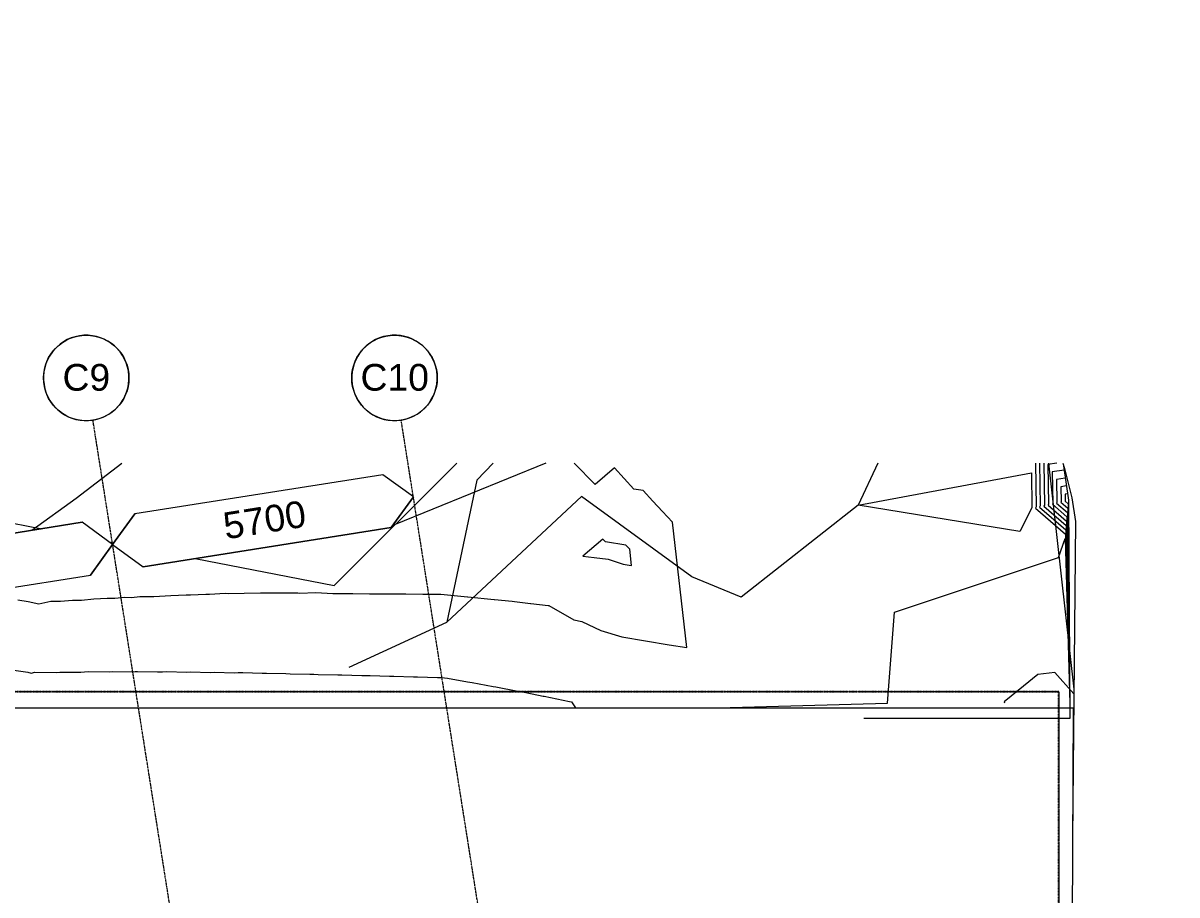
# Model space of a CAD drawing. Header units: millimetres. Extents: x -2612262 to -2065320, y 3717813 to 4283368.
# Drawn here: x -2246374 to -2224773, y 4055643 to 4071966 of the extents above; entities that cross this region are included whole.
import ezdxf

# ---------------------------------------------------------------- set-up
doc = ezdxf.new("R2010")
doc.units = ezdxf.units.MM
for name, pattern in [('AEC_Double Dash', [39, 15, -4, 6, -4, 6, -4]), ('Aligning Line', [3.2004, 1.6002, -1.6002]), ('BOUNDARY Tighter', [8, 4, -2, 0, -2]), ('Grid Line', [21, 12, -3, 3, -3])]:
    doc.linetypes.add(name, pattern=pattern)
for name, color, linetype, lineweight in [('A-ANNO-NOTE', 131, 'Continuous', 5), ('A-DETL', 90, 'Continuous', 18), ('A-DETL-GENF', 92, 'Continuous', 5), ('A-FLOR', 192, 'Continuous', 5), ('C-PROP-LINE', 91, 'AEC_Double Dash', 13), ('C-TOPO', 7, 'Continuous', 5), ('C-TOPO-MAJR', 7, 'Continuous', 20), ('C-TOPO-MINR', 7, 'Continuous', 5), ('G-ANNO-REFR', 1, 'Aligning Line', 5), ('S-GRID', 1, 'Continuous', 5), ('S-GRID-IDEN', 1, 'Continuous', 5)]:
    doc.layers.add(name, color=color, linetype=linetype, lineweight=lineweight)
doc.styles.add('Arial', font='arial.ttf', dxfattribs={"height": 500})
picture_1 = doc.add_image_def('image1.jpg', size_in_pixel=(6528, 5638))

# ---------------------------------------------------------------- blocks, each defined once
blk = doc.blocks.new('Family - ___-240017-GA - Part B')
at = {"layer": 'C-PROP-LINE', "color": 20}
for q in [(-2260611, 4059444), (-2226983, 4044556)]:
    blk.add_line((-2226983, 4059444), q, dxfattribs=at)
blk = doc.blocks.new('Dimension - Grids _2D_ - 1-200-2186991-GA - Part B')
at = {"layer": 'A-DETL-GENF'}
for p, q in [((-4573, 500), (-5073, 0)), ((-5073, 0), (-4573, 500)), ((4927, 500), (-4573, 500)), ((-4573, 500), (4927, 500)), ((5427, 0), (4927, 500)), ((5427, 0), (4927, 500)), ((-5073, 0), (-4573, -500)), ((-5073, 0), (-4573, -500)), ((4927, -500), (5427, 0)), ((5427, 0), (4927, -500)), ((-4573, -500), (4927, -500)), ((-4573, -500), (4927, -500))]:
    blk.add_line(p, q, dxfattribs=at)
blk = doc.blocks.new('Dimension - Grids _2D_ - 1-200-2187167-GA - Part B')
at = {"layer": 'A-DETL-GENF'}
for p, q in [((-2173, 500), (-2673, 0)), ((-2673, 0), (-2173, 500)), ((2527, 500), (-2173, 500)), ((-2173, 500), (2527, 500)), ((3027, 0), (2527, 500)), ((3027, 0), (2527, 500)), ((-2673, 0), (-2173, -500)), ((-2673, 0), (-2173, -500)), ((2527, -500), (3027, 0)), ((3027, 0), (2527, -500)), ((-2173, -500), (2527, -500)), ((-2173, -500), (2527, -500))]:
    blk.add_line(p, q, dxfattribs=at)
blk = doc.blocks.new('Grid - A1-203820-GA - Part B')
at = {"layer": 'S-GRID-IDEN'}
blk.add_circle((0, 0), 4, dxfattribs=at)
for start, end in [(360, 180), (180, 360)]:
    blk.add_arc((0, 0), 4, start, end, dxfattribs=at)

msp = doc.modelspace()

# ---------------------------------------------------------------- linework, layer by layer
at = {"layer": 'A-DETL', "linetype": 'BOUNDARY Tighter', "lineweight": 25}
for p, q in [((-2226983.4, 4059443.9), (-2260610.9, 4059443.9)), ((-2226983.4, 4044555.5), (-2226983.4, 4059443.9))]:
    msp.add_line(p, q, dxfattribs=at)
at = {"layer": 'A-FLOR'}
for p, q in [((-2226911.3, 4063726.6), (-2226879.8, 4063627.5)), ((-2226879.8, 4063627.5), (-2226737.5, 4063076.1)), ((-2226737.5, 4063076.1), (-2226673, 4062632.4)), ((-2226673, 4062632.4), (-2226726.1, 4056701.1)), ((-2248266.5, 4059143.9), (-2226714.7, 4059143.9)), ((-2226714.7, 4059143.9), (-2226755.8, 4050371.8))]:
    msp.add_line(p, q, dxfattribs=at)
at = {"layer": 'C-TOPO'}
for p, q in [((-2252331.5, 4063726.6), (-2246022.7, 4062499.7)), ((-2240550.9, 4061435.5), (-2238251, 4063726.6)), ((-2227177.4, 4063726.6), (-2226701.1, 4059493.7)), ((-2226894.9, 4063675), (-2226802.4, 4063032.7)), ((-2249932.6, 4063260.1), (-2246022.7, 4062499.7)), ((-2226802.4, 4063032.7), (-2226778.8, 4058943.9)), ((-2244770.5, 4062256.1), (-2244673.2, 4062237.2)), ((-2244770.5, 4062256.1), (-2244673.2, 4062237.2)), ((-2243153.5, 4061941.6), (-2240550.9, 4061435.5)), ((-2226714.7, 4059143.9), (-2226704.3, 4059142.4)), ((-2226704.3, 4059142.4), (-2226704.3, 4059142.4)), ((-2226778.8, 4058943.9), (-2230632.8, 4058943.9))]:
    msp.add_line(p, q, dxfattribs=at)
at = {"layer": 'C-TOPO-MAJR', "color": 9, "lineweight": 15}
for p, q in [((-2227343.9, 4063726.6), (-2227332.9, 4062928.3)), ((-2227332.9, 4062927.2), (-2227342.4, 4062901.4)), ((-2227342.4, 4062901.4), (-2226852.8, 4062476.6))]:
    msp.add_line(p, q, dxfattribs=at)
at = {"layer": 'C-TOPO-MAJR', "color": 8, "lineweight": 15}
for p, q in [((-2226862.1, 4063447.2), (-2227026.8, 4063423.5)), ((-2227026.8, 4063423.5), (-2227020.8, 4062989.3)), ((-2227020.8, 4062989.3), (-2227024.8, 4062978.7)), ((-2227024.8, 4062978.7), (-2226823.1, 4062803.8)), ((-2226823.1, 4062803.8), (-2226795.4, 4061821.2)), ((-2226852.8, 4062476.6), (-2226785.4, 4060090.4))]:
    msp.add_line(p, q, dxfattribs=at)
at = {"layer": 'C-TOPO-MINR', "color": 253}
for p, q in [((-2245377.8, 4063071.7), (-2244523.4, 4063726.6)), ((-2236590.1, 4063726.6), (-2239405.6, 4062576.4)), ((-2227019.8, 4063726.6), (-2227187.1, 4063702.5)), ((-2226883.4, 4063595.2), (-2227106.9, 4063563)), ((-2227106.9, 4063563), (-2227098.9, 4062973.8)), ((-2237879.5, 4063411), (-2238443.2, 4060751.4)), ((-2226840.8, 4063299.2), (-2226946.6, 4063283.9)), ((-2226946.6, 4063283.9), (-2226942.8, 4063004.8)), ((-2246208.6, 4062470.2), (-2245377.8, 4063071.7)), ((-2238443.2, 4060751.4), (-2235918.4, 4063101)), ((-2233851.9, 4061595.3), (-2235918.4, 4063101)), ((-2226819.4, 4063151.2), (-2226866.5, 4063144.4)), ((-2226866.5, 4063144.4), (-2226864.8, 4063020.3)), ((-2227262.3, 4062920.1), (-2226845.4, 4062558.4)), ((-2227183.6, 4062940.1), (-2226838, 4062640.2)), ((-2227104.2, 4062959.4), (-2226830.6, 4062722)), ((-2226942.8, 4063004.8), (-2226945.3, 4062998)), ((-2226945.3, 4062998), (-2226815.7, 4062885.5)), ((-2226864.8, 4063020.3), (-2226865.9, 4063017.3)), ((-2226865.9, 4063017.3), (-2226808.3, 4062967.3)), ((-2226815.7, 4062885.5), (-2226797.9, 4062253.9)), ((-2226808.3, 4062967.3), (-2226800.4, 4062686.6)), ((-2233950.2, 4060273.4), (-2234215.5, 4062624.2)), ((-2226838, 4062640.2), (-2226790.4, 4060955.8)), ((-2226830.6, 4062722), (-2226792.9, 4061388.5)), ((-2226860.2, 4062394.8), (-2226782.9, 4059657.7)), ((-2226845.4, 4062558.4), (-2226787.9, 4060523.1)), ((-2226990.3, 4061960.8), (-2226867.6, 4062313.1)), ((-2226867.6, 4062313.1), (-2226780.4, 4059225)), ((-2241886.1, 4061296), (-2241578.4, 4061300.5)), ((-2241578.4, 4061300.5), (-2241540.9, 4061299.4)), ((-2241540.9, 4061299.4), (-2241232.9, 4061295.8)), ((-2241196.9, 4061294.7), (-2240893.4, 4061303)), ((-2240893.4, 4061303), (-2240577.3, 4061288.5)), ((-2246469.6, 4061165.6), (-2246280.7, 4061138.5)), ((-2246280.7, 4061138.5), (-2246077.1, 4061094.8)), ((-2246077.1, 4061094.8), (-2245852, 4061143.9)), ((-2245852, 4061143.9), (-2245674, 4061142.5)), ((-2245674, 4061142.5), (-2245447.5, 4061160.4)), ((-2245447.5, 4061160.4), (-2245280.5, 4061159)), ((-2245280.5, 4061159), (-2245049.6, 4061183.4)), ((-2245049.6, 4061183.4), (-2244799.6, 4061199.4)), ((-2244799.6, 4061199.4), (-2244659.2, 4061198.2)), ((-2244659.2, 4061198.2), (-2244476.5, 4061214.5)), ((-2244476.5, 4061214.5), (-2244345.9, 4061213.3)), ((-2244345.9, 4061213.3), (-2244187.1, 4061230.5)), ((-2244187.1, 4061230.5), (-2244037.6, 4061231.8)), ((-2244037.6, 4061231.8), (-2243925.4, 4061228.7)), ((-2243925.4, 4061228.7), (-2243606.2, 4061249.3)), ((-2243606.2, 4061249.3), (-2243323.4, 4061263.2)), ((-2243323.4, 4061263.2), (-2243240.2, 4061260.8)), ((-2243240.2, 4061260.8), (-2242952, 4061276.1)), ((-2242952, 4061276.1), (-2242881.7, 4061274)), ((-2242881.7, 4061274), (-2242587.9, 4061290.7)), ((-2242587.9, 4061290.7), (-2242531.4, 4061289.1)), ((-2242531.4, 4061289.1), (-2242235.2, 4061293.1)), ((-2242235.2, 4061293.1), (-2241929.9, 4061297.3)), ((-2241929.9, 4061297.3), (-2241886.1, 4061296)), ((-2241232.9, 4061295.8), (-2241196.9, 4061294.7)), ((-2240577.3, 4061288.5), (-2240544.8, 4061287.6)), ((-2240544.8, 4061287.6), (-2240232.8, 4061285.6)), ((-2240232.8, 4061285.6), (-2240202.3, 4061284.7)), ((-2240202.3, 4061284.7), (-2239889.4, 4061282.7)), ((-2239889.4, 4061282.7), (-2239572.7, 4061280.8)), ((-2239572.7, 4061280.8), (-2239548.2, 4061280)), ((-2239548.2, 4061280), (-2239230.5, 4061278.1)), ((-2239230.5, 4061278.1), (-2239208.3, 4061277.4)), ((-2239208.3, 4061277.4), (-2238889.6, 4061275.6)), ((-2238889.6, 4061275.6), (-2238870.1, 4061275)), ((-2238870.1, 4061275), (-2238550.4, 4061273.2)), ((-2238550.4, 4061273.2), (-2238055.9, 4061224.5)), ((-2238055.9, 4061224.5), (-2238045.2, 4061222.5)), ((-2238045.2, 4061222.5), (-2237556, 4061173.7)), ((-2237556, 4061173.7), (-2237551.1, 4061172.8)), ((-2237551.1, 4061172.8), (-2237217.9, 4061140.1)), ((-2237217.9, 4061140.1), (-2237217.3, 4061140)), ((-2237217.3, 4061140), (-2237176.1, 4061136)), ((-2237176.1, 4061136), (-2236873.7, 4061099.8)), ((-2236873.7, 4061099.8), (-2236866.7, 4061099)), ((-2236866.7, 4061099), (-2236542.8, 4061060.2)), ((-2236542.8, 4061060.2), (-2236532.6, 4061059)), ((-2236532.6, 4061059), (-2236061.4, 4060791.5)), ((-2236061.4, 4060791.5), (-2235913.3, 4060764.1)), ((-2235913.3, 4060764.1), (-2235560.8, 4060596.3)), ((-2235560.8, 4060596.3), (-2235162.7, 4060472.5)), ((-2235162.7, 4060472.5), (-2234280.2, 4060327.8)), ((-2234280.2, 4060327.8), (-2233950.2, 4060273.4)), ((-2246678, 4059867.5), (-2246286.3, 4059811.2)), ((-2246286.3, 4059811.2), (-2246223.5, 4059797.7)), ((-2246223.5, 4059797.7), (-2246154, 4059812.9)), ((-2246154, 4059812.9), (-2245757.5, 4059809.7)), ((-2245757.5, 4059809.7), (-2245688.7, 4059815.2)), ((-2245688.7, 4059815.2), (-2245293.5, 4059811.9)), ((-2245293.5, 4059811.9), (-2245224.5, 4059819.2)), ((-2245224.5, 4059819.2), (-2245149.7, 4059824)), ((-2245149.7, 4059824), (-2244761.5, 4059820.6)), ((-2244761.5, 4059820.6), (-2244707.8, 4059825.4)), ((-2244707.8, 4059825.4), (-2244319.9, 4059821.8)), ((-2244319.9, 4059821.8), (-2244274, 4059826.8)), ((-2244274, 4059826.8), (-2244230.7, 4059827.2)), ((-2244230.7, 4059827.2), (-2243856, 4059816.7)), ((-2243856, 4059816.7), (-2243765.2, 4059822.6)), ((-2243765.2, 4059822.6), (-2243684.8, 4059826.6)), ((-2243684.8, 4059826.6), (-2243317.5, 4059816.1)), ((-2243317.5, 4059816.1), (-2243237, 4059820.3)), ((-2243237, 4059820.3), (-2242870.7, 4059809.7)), ((-2242870.7, 4059809.7), (-2242790.1, 4059814.3)), ((-2242790.1, 4059814.3), (-2242424.9, 4059803.6)), ((-2242424.9, 4059803.6), (-2242345.1, 4059804.7)), ((-2242345.1, 4059804.7), (-2242262.9, 4059805.8)), ((-2242262.9, 4059805.8), (-2241899.8, 4059795)), ((-2241899.8, 4059795), (-2241818.5, 4059796.2)), ((-2241818.5, 4059796.2), (-2241454.1, 4059785.3)), ((-2241454.1, 4059785.3), (-2241374.3, 4059784.4)), ((-2241374.3, 4059784.4), (-2241007.3, 4059773.4)), ((-2241007.3, 4059773.4), (-2240930.3, 4059775.5)), ((-2240930.3, 4059775.5), (-2240850.1, 4059771.8)), ((-2240850.1, 4059771.8), (-2240482.5, 4059760.7)), ((-2240482.5, 4059760.7), (-2240405, 4059760.3)), ((-2240405, 4059760.3), (-2240030.3, 4059749)), ((-2240030.3, 4059749), (-2239954.4, 4059748.6)), ((-2239954.4, 4059748.6), (-2239877.5, 4059748.1)), ((-2239877.5, 4059748.1), (-2239511.5, 4059736.8)), ((-2239511.5, 4059736.8), (-2239436.2, 4059736.4)), ((-2239436.2, 4059736.4), (-2239062.9, 4059724.9)), ((-2239062.9, 4059724.9), (-2238989.2, 4059724.5)), ((-2238989.2, 4059724.5), (-2238613.2, 4059712.9)), ((-2238613.2, 4059712.9), (-2238541, 4059712.5)), ((-2238541, 4059712.5), (-2238429.3, 4059701.5)), ((-2238429.3, 4059701.5), (-2238056.4, 4059630.3)), ((-2238056.4, 4059630.3), (-2237963.6, 4059621.1)), ((-2237963.6, 4059621.1), (-2237575.5, 4059545.2)), ((-2237575.5, 4059545.2), (-2237525.5, 4059540.3)), ((-2237525.5, 4059540.3), (-2237113.1, 4059458.2)), ((-2237113.1, 4059458.2), (-2237077.4, 4059454.8)), ((-2237077.4, 4059454.8), (-2236637.7, 4059365.5)), ((-2236637.7, 4059365.5), (-2236618.2, 4059363.6)), ((-2236618.2, 4059363.6), (-2236144, 4059265.7)), ((-2236144, 4059265.7), (-2236108.1, 4059258.3)), ((-2236108.1, 4059258.3), (-2236033.4, 4059143.9))]:
    msp.add_line(p, q, dxfattribs=at)
at = {"layer": 'C-TOPO-MINR', "color": 254}
for p, q in [((-2237879.5, 4063411), (-2237576.3, 4063726.6)), ((-2235662.7, 4063329.6), (-2236058.3, 4063726.6)), ((-2230372.3, 4063726.6), (-2230743.1, 4062938.7)), ((-2227422.1, 4063726.6), (-2227410.9, 4062911.7)), ((-2227265.6, 4063726.6), (-2227254.9, 4062942.7)), ((-2227187.1, 4063702.5), (-2227176.9, 4062958.3)), ((-2235302.6, 4063635.9), (-2235662.7, 4063329.6)), ((-2234937.6, 4063241.2), (-2235302.6, 4063635.9)), ((-2230743.1, 4062938.7), (-2227497.9, 4063547.4)), ((-2227497.9, 4063547.4), (-2227489, 4062896.2)), ((-2234768.4, 4063214.6), (-2234937.6, 4063241.2)), ((-2234586.4, 4063017.8), (-2234768.4, 4063214.6)), ((-2234404.4, 4062821), (-2234586.4, 4063017.8)), ((-2234215.5, 4062624.2), (-2234404.4, 4062821)), ((-2230743.1, 4062938.7), (-2232929.1, 4061220.3)), ((-2227714.5, 4062447.3), (-2230743.1, 4062938.7)), ((-2227501.2, 4062862.8), (-2227714.5, 4062447.3)), ((-2227489, 4062896.2), (-2227501.2, 4062862.8)), ((-2227410.9, 4062911.7), (-2227421.8, 4062882.1)), ((-2227421.8, 4062882.1), (-2226860.2, 4062394.8)), ((-2227254.9, 4062942.7), (-2227263, 4062920.7)), ((-2227176.9, 4062958.3), (-2227182.8, 4062942.1)), ((-2227098.9, 4062973.8), (-2227104.2, 4062959.4)), ((-2235517.7, 4062303.5), (-2235894.9, 4061982.6)), ((-2235468.7, 4062250.4), (-2235517.7, 4062303.5)), ((-2235088.1, 4062190.6), (-2235468.7, 4062250.4)), ((-2235064.7, 4062165.3), (-2235088.1, 4062190.6)), ((-2235041.3, 4062139.9), (-2235064.7, 4062165.3)), ((-2235894.9, 4061982.6), (-2235682.9, 4061957.3)), ((-2235682.9, 4061957.3), (-2235422.8, 4061926.1)), ((-2235017, 4062114.6), (-2235041.3, 4062139.9)), ((-2234982.8, 4061812.2), (-2235017, 4062114.6)), ((-2230059, 4060939.8), (-2226990.3, 4061960.8)), ((-2235422.8, 4061926.1), (-2235138.8, 4061837.8)), ((-2235138.8, 4061837.8), (-2235025.3, 4061819.2)), ((-2235025.3, 4061819.2), (-2234982.8, 4061812.2)), ((-2232929.1, 4061220.3), (-2233851.9, 4061595.3)), ((-2230189.3, 4059230.9), (-2230059, 4060939.8)), ((-2240267.3, 4059908.5), (-2238443.2, 4060751.4)), ((-2227056.3, 4059804.9), (-2227376.2, 4059769)), ((-2226701.8, 4059410.2), (-2227056.3, 4059804.9)), ((-2227376.2, 4059769), (-2227644.8, 4059553)), ((-2227644.8, 4059553), (-2228008.2, 4059260.8)), ((-2233359.7, 4059143.9), (-2230189.3, 4059230.9)), ((-2228008.2, 4059260.8), (-2228002.9, 4059237.4))]:
    msp.add_line(p, q, dxfattribs=at)
at = {"layer": 'S-GRID', "linetype": 'Grid Line'}
for p, q in [((-2235781.9, 4005912.8), (-2245066.5, 4064531.3)), ((-2229896.4, 4005189.8), (-2239295.5, 4064531.7))]:
    msp.add_line(p, q, dxfattribs=at)

# ---------------------------------------------------------------- block references
at = {"layer": 'A-DETL-GENF'}
for name, p, rotation in [('Dimension - Grids _2D_ - 1-200-2187167-GA - Part B', (-2241707.7, 4062676.9), 189.0003283881531), ('Dimension - Grids _2D_ - 1-200-2186991-GA - Part B', (-2250058.3, 4061354.2), 9.000328388138234)]:
    msp.add_blockref(name, p, dxfattribs=dict(at, rotation=rotation))
at = {"layer": 'C-PROP-LINE', "color": 20}
msp.add_blockref('Family - ___-240017-GA - Part B', (0, 0), dxfattribs=at)
at = {"layer": 'S-GRID-IDEN', "xscale": 199.9999999999998, "yscale": 199.9999999999998, "zscale": 199.9999999999998}
for p, rotation in [((-2245191.7, 4065321.4), 9.000328388145308), ((-2239420.7, 4065321.8), 9.000328388145226)]:
    msp.add_blockref('Grid - A1-203820-GA - Part B', p, dxfattribs=dict(at, rotation=rotation))

# ---------------------------------------------------------------- texts
at = {"layer": 'A-ANNO-NOTE', "insert": (-2242660.5, 4062792.7), "char_height": 500, "width": 1859.915, "attachment_point": 1, "rotation": 9.00033, "style": 'Arial'}
msp.add_mtext('5700', dxfattribs=at)
at = {"layer": 'S-GRID-IDEN', "char_height": 500, "attachment_point": 1, "style": 'Arial'}
for s, insert, width in [('C9', (-2245635.9, 4065583.1), 1074.261), ('C10', (-2240056.9, 4065583.5), 1539.24)]:
    msp.add_mtext(s, dxfattribs=dict(at, insert=insert, width=width))

# ---------------------------------------------------------------- pictures from other files: only their frames are drawn
at = {"layer": 'G-ANNO-REFR'}
image = msp.add_image(picture_1, insert=(-2382054.9, 4283368.1), size_in_units=(433000, 373966.6), rotation=-122.11743, dxfattribs=at)
image.dxf.flags = 15

doc.saveas('drawing.dxf')
